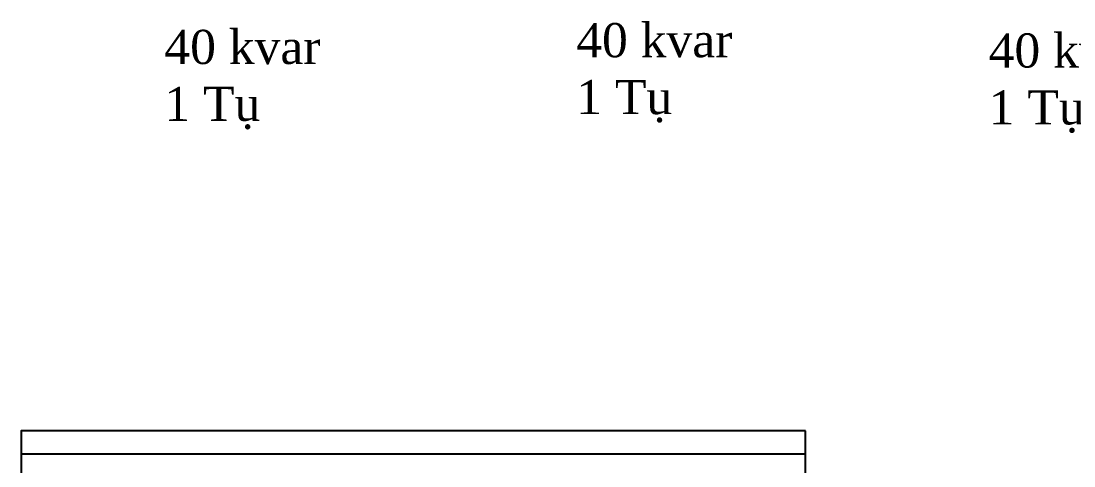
# Model space of a CAD drawing. Header units: millimetres. Extents: x 330554 to 656471, y 11007 to 130943.
# Drawn here: x 420220 to 422475, y 95256 to 96208 of the extents above; entities that cross this region are included whole.
import ezdxf

# ---------------------------------------------------------------- set-up
doc = ezdxf.new("R2010")
doc.units = ezdxf.units.MM
doc.header["$LTSCALE"] = 6
doc.layers.add('thước đo', color=3, linetype='Continuous')
doc.styles.add('tieu de', font='arialbd.ttf', dxfattribs={"height": 120})

msp = doc.modelspace()

# ---------------------------------------------------------------- linework, layer by layer
at = {"layer": 'thước đo', "color": 0, "linetype": 'ByBlock', "ltscale": 8}
for p, q in [((421900.138, 95230.685), (421900.138, 95330.685)), ((421900.138, 95280.685), (420220.138, 95280.685))]:
    msp.add_line(p, q, dxfattribs=at)
msp.add_lwpolyline([(421900.138, 95330.685), (420220.138, 95330.685), (420220.138, 95230.685), (421900.138, 95230.685)], close=True, dxfattribs=at)

# ---------------------------------------------------------------- texts
at = {"layer": 'thước đo', "color": 0, "linetype": 'ByBlock', "ltscale": 8, "char_height": 73.125, "width": 723.78472, "attachment_point": 1, "style": 'tieu de'}
for insert in [(421409.166, 96204.107), (420527.081, 96189.603), (422292.457, 96181.992)]:
    msp.add_mtext('{\\fTimes New Roman|b0|i0|c0|p18;40 kvar\\P1 Tụ}', dxfattribs=dict(at, insert=insert))

doc.saveas('drawing.dxf')
